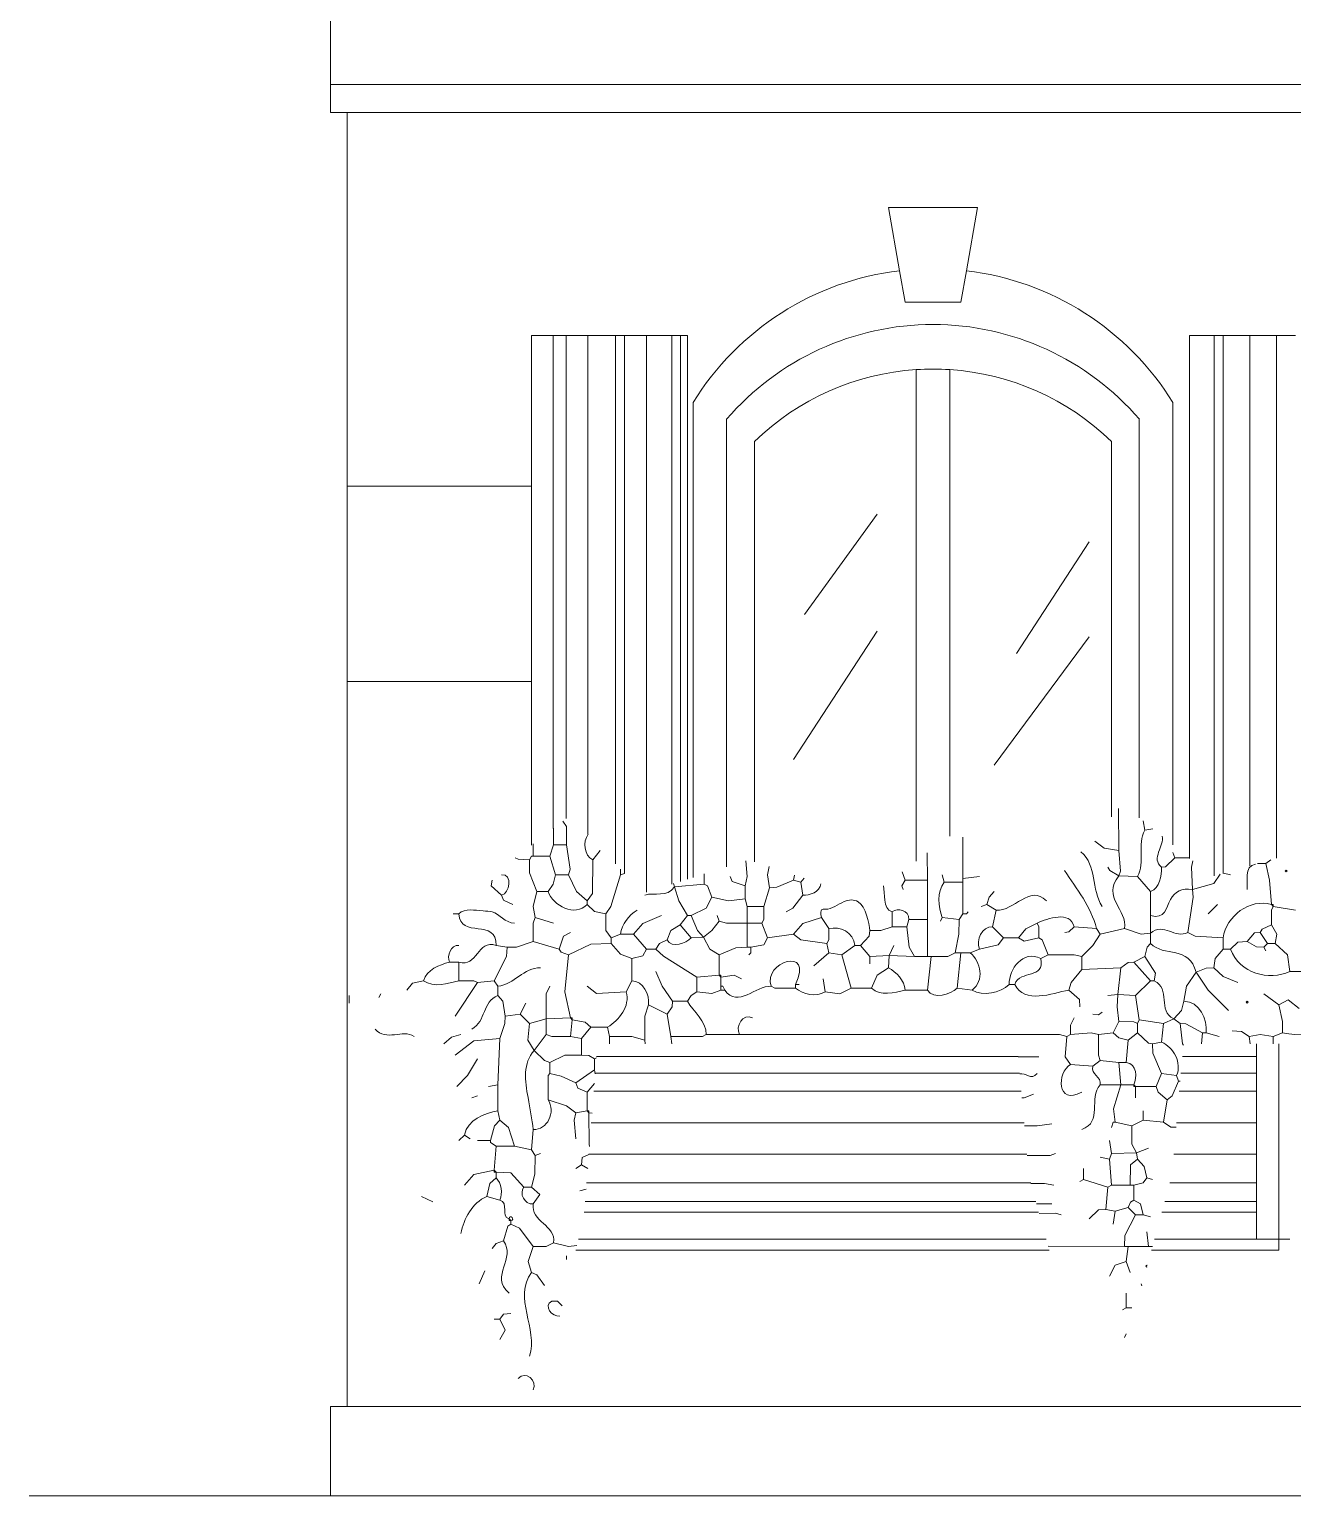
# Model space of a CAD drawing. Header units: millimetres. Extents: x 0 to 19989, y 0 to 8213.
# Drawn here: x 0 to 2562, y 0 to 2974 of the extents above; entities that cross this region are included whole.
import ezdxf

# ---------------------------------------------------------------- set-up
doc = ezdxf.new("R2010")
doc.units = ezdxf.units.MM
for name, color, linetype, lineweight in [('ARCH', 7, 'Continuous', 13), ('GLASS', 7, 'Continuous', 13), ('GROUND', 7, 'Continuous', 13), ('LOUVERS', 7, 'Continuous', 13), ('PLANTS', 94, 'Continuous', 13), ('WINDOWS', 7, 'Continuous', 13)]:
    doc.layers.add(name, color=color, linetype=linetype, lineweight=lineweight)

msp = doc.modelspace()

# ---------------------------------------------------------------- linework, layer by layer
at = {"layer": 'ARCH', "color": 7, "lineweight": 13}
for p, q in [((610.9, 2862), (610.9, 2997.7)), ((610.9, 2805.4), (610.9, 2862)), ((610.9, 2862), (2782.8, 2862)), ((644.8, 2805.4), (610.9, 2805.4)), ((644.8, 2805.4), (644.8, 2047.5)), ((2782.8, 2805.4), (644.8, 2805.4)), ((644.8, 2047.5), (644.8, 1651.6)), ((644.8, 2047.5), (1018.1, 2047.5)), ((644.8, 1651.6), (644.8, 1006.8)), ((644.8, 1651.6), (1018.1, 1651.6)), ((644.8, 1006.8), (644.8, 181)), ((2488.7, 916.3), (2488.7, 890.7)), ((2533.9, 916.3), (2533.9, 520.4)), ((1150.5, 890.7), (2005.4, 890.7)), ((2338.5, 890.7), (2488.7, 890.7)), ((2488.7, 890.7), (2488.7, 856.8)), ((1147.8, 856.8), (2008.4, 856.8)), ((2335.5, 856.8), (2488.7, 856.8)), ((2488.7, 856.8), (2488.7, 820.7)), ((1144.9, 820.7), (2011.7, 820.7)), ((2332.2, 820.7), (2488.7, 820.7)), ((2488.7, 820.7), (2488.7, 756.3)), ((1139.7, 756.3), (2017.4, 756.3)), ((2326.5, 756.3), (2488.7, 756.3)), ((2488.7, 756.3), (2488.7, 692.7)), ((1134.7, 692.7), (2023.1, 692.7)), ((2320.8, 692.7), (2488.7, 692.7)), ((2488.7, 692.7), (2488.7, 634.4)), ((1130, 634.4), (2030.8, 634.4)), ((2313.1, 634.4), (2488.7, 634.4)), ((2488.7, 634.4), (2488.7, 597)), ((1127, 597), (2041, 597)), ((2302.9, 597), (2488.7, 597)), ((2488.7, 597), (2488.7, 575.3)), ((1125.3, 575.3), (2046.9, 575.3)), ((2297, 575.3), (2488.7, 575.3)), ((2488.7, 575.3), (2488.7, 520.4)), ((1113.7, 520.4), (2062, 520.4)), ((2281.9, 520.4), (2488.7, 520.4)), ((2488.7, 520.4), (2533.9, 520.4)), ((2533.9, 520.4), (2533.9, 497.7)), ((2533.9, 520.4), (2556.6, 520.4)), ((2068.1, 497.7), (1108.2, 497.7)), ((2533.9, 497.7), (2275.7, 497.7)), ((610.9, 181), (644.8, 181)), ((610.9, 0), (610.9, 181)), ((644.8, 181), (892.2, 181)), ((1030.9, 181), (2782.8, 181))]:
    msp.add_line(p, q, dxfattribs=at)
at = {"layer": 'GLASS', "color": 7, "lineweight": 13}
for p, q in [((1572.4, 1787.3), (1719.5, 1991)), ((2002.3, 1708.1), (2149.3, 1934.4)), ((1549.8, 1493.2), (1719.5, 1753.4)), ((1957, 1481.9), (2149.3, 1742.1))]:
    msp.add_line(p, q, dxfattribs=at)
at = {"layer": 'GROUND', "color": 7, "lineweight": 13}
for p, q in [((0, 0), (610.9, 0)), ((610.9, 0), (2782.8, 0))]:
    msp.add_line(p, q, dxfattribs=at)
at = {"layer": 'LOUVERS', "color": 7, "lineweight": 13}
for p, q in [((1018.1, 2352.9), (1062.4, 2352.9)), ((1018.1, 2047.5), (1018.1, 2352.9)), ((1062.4, 2352.9), (1088.6, 2352.9)), ((1062.4, 2352.9), (1062.4, 1353.3)), ((1088.6, 2352.9), (1132.8, 2352.9)), ((1088.6, 2352.9), (1088.6, 1373.4)), ((1132.8, 2352.9), (1188.9, 2352.9)), ((1132.8, 2352.9), (1132.8, 1341.8)), ((1188.9, 2352.9), (1207.2, 2352.9)), ((1188.9, 2352.9), (1188.9, 1281.4)), ((1207.2, 2352.9), (1251.4, 2352.9)), ((1207.2, 2352.9), (1207.2, 1261.8)), ((1251.4, 2352.9), (1302.9, 2352.9)), ((1251.4, 2352.9), (1251.4, 1223.9)), ((1302.9, 2352.9), (1320.6, 2352.9)), ((1302.9, 2352.9), (1302.9, 1240.2)), ((1320.6, 2352.9), (1334.8, 2352.9)), ((1320.6, 2352.9), (1320.6, 1245.8)), ((1334.8, 2352.9), (1334.8, 1250.3)), ((2352.9, 2352.9), (2402.8, 2352.9)), ((2352.9, 1292.4), (2352.9, 2352.9)), ((2402.8, 2352.9), (2420.9, 2352.9)), ((2402.8, 2352.9), (2402.8, 1257)), ((2420.9, 2352.9), (2475, 2352.9)), ((2420.9, 2352.9), (2420.9, 1262.1)), ((2475, 2352.9), (2529, 2352.9)), ((2475, 2352.9), (2475, 1277.6)), ((2529, 2352.9), (2567.6, 2352.9)), ((2529, 2352.9), (2529, 1293)), ((1018.1, 1651.6), (1018.1, 2047.5)), ((1018.1, 1319.2), (1018.1, 1651.6))]:
    msp.add_line(p, q, dxfattribs=at)
at = {"layer": 'PLANTS', "color": 94, "lineweight": 13}
for points in [[(2209.7, 1308.4), (2209.1, 1393.5)], [(2262.4, 1349.9), (2258.6, 1369.1)], [(1063.3, 1354), (1063.3, 1319.8)], [(1081.7, 1368.1), (1089.6, 1357.5), (1089.7, 1319.8)], [(2278.8, 1352.7), (2262.4, 1349.9)], [(1021.9, 1322.1), (1021.9, 1312.2), (1021.9, 1297.1)], [(1063.3, 1319.8), (1055.8, 1297.1)], [(1089.7, 1319.8), (1063.3, 1319.8)], [(1089.7, 1319.8), (1097.1, 1270.7), (1093.5, 1259.4)], [(1892.9, 1335.8), (1892.9, 1251.9)], [(2160.6, 1327.3), (2179.5, 1313.4), (2209.7, 1308.4)], [(1014.3, 1289.6), (991.7, 1290.8), (985.1, 1293.8)], [(1014.3, 1289.6), (1018.1, 1297.1), (1021.9, 1297.1)], [(1014.3, 1289.6), (1014.5, 1263.2), (1029.4, 1225.5)], [(1021.9, 1297.1), (1055.8, 1297.1)], [(1067.1, 1259.4), (1055.8, 1297.1)], [(1142.5, 1289.6), (1142.4, 1221.7), (1131.2, 1206.6)], [(1157.6, 1308.4), (1142.5, 1289.6)], [(1453, 1287.6), (1455.5, 1255.7), (1451.7, 1236.8)], [(1821.3, 1248.1), (1821, 1303.6)], [(2209.7, 1257.5), (2213.1, 1266.9), (2209.7, 1308.4)], [(2296.4, 1274.5), (2303.9, 1275.7), (2322.8, 1293.4)], [(2322.8, 1293.4), (2319, 1304.7)], [(2351.8, 1293.4), (2322.8, 1293.4)], [(2359.3, 1287.3), (2356.7, 1274.5), (2358.6, 1229.3)], [(2490.6, 1282.1), (2507.5, 1282.1)], [(2507.5, 1282.1), (2518, 1289.9)], [(2507.5, 1282.1), (2514.9, 1248.1), (2518.9, 1199.1)], [(1052, 1225.5), (1062.1, 1240.6), (1067.1, 1259.4)], [(1093.5, 1259.4), (1067.1, 1259.4)], [(1093.5, 1259.4), (1109.7, 1225.5), (1131.2, 1206.6)], [(1199.1, 1259.4), (1179, 1195.3), (1168.9, 1180.2)], [(1199.1, 1259.4), (1199.1, 1270.4)], [(1199.1, 1259.4), (1207.2, 1261.7)], [(1368.8, 1240.6), (1368.8, 1261)], [(1421.6, 1255.7), (1425.5, 1245.5), (1451.7, 1236.8)], [(1500.2, 1276), (1497, 1259.4), (1500.8, 1233)], [(1551.9, 1258.7), (1549.8, 1248.1)], [(1571.3, 1252.3), (1564.9, 1244.3)], [(1776, 1248.1), (1770.3, 1265.5)], [(1851.4, 1259.4), (1855.2, 1244.3)], [(1926.8, 1255.7), (1892.9, 1251.9)], [(1892.9, 1244.3), (1892.9, 1251.9)], [(2209.7, 1257.5), (2191, 1268), (2187, 1274.5)], [(2209.7, 1257.5), (2247.4, 1255.7)], [(2247.4, 1255.7), (2273.8, 1225.5)], [(2358.6, 1229.3), (2402, 1241.8), (2415.1, 1260.5)], [(2435.9, 1259.4), (2421.5, 1262.3)], [(957.8, 1217.9), (936.5, 1236.8), (938.9, 1248.1)], [(1025.6, 1172.7), (1022, 1195.3), (1029.4, 1225.5)], [(1052, 1225.5), (1029.4, 1225.5)], [(1308.4, 1234.9), (1306.6, 1241.4)], [(1308.4, 1234.9), (1368.8, 1240.6)], [(1334.8, 1176.5), (1317, 1206.6), (1308.4, 1234.9)], [(1368.8, 1240.6), (1375.3, 1236.6), (1383.9, 1214.2)], [(1451.7, 1210.4), (1451.7, 1236.8)], [(1500.8, 1233), (1489.4, 1195.3)], [(1549.8, 1248.1), (1515.8, 1234.1), (1500.8, 1233)], [(1549.8, 1248.1), (1564.9, 1244.3)], [(1568.6, 1217.9), (1564.9, 1244.3)], [(1776, 1248.1), (1769.7, 1236.8), (1772.2, 1229.3)], [(1821.3, 1248.1), (1776, 1248.1)], [(1821.3, 1248.1), (1821.3, 1168.9)], [(1892.9, 1244.3), (1855.2, 1244.3)], [(1892.9, 1244.3), (1892.9, 1180.2)], [(1957, 1225.5), (1946.8, 1214.2), (1941.9, 1199.1)], [(2273.8, 1176.5), (2273.8, 1225.5)], [(2349.2, 1142.5), (2360.3, 1214.2), (2358.6, 1229.3)], [(957.8, 1217.9), (961.7, 1207.8), (980.4, 1199.1)], [(1131.2, 1199.1), (1131.2, 1206.6)], [(1168.9, 1180.2), (1146.3, 1185.2), (1131.2, 1199.1)], [(1383.9, 1214.2), (1372.5, 1191.7), (1342.4, 1176.5)], [(1451.7, 1210.4), (1417.8, 1206.8), (1383.9, 1214.2)], [(1451.7, 1210.4), (1455.5, 1195.3)], [(1455.5, 1195.3), (1489.4, 1195.3)], [(1455.5, 1161.4), (1455.5, 1195.3)], [(1485.7, 1161.4), (1489.3, 1168.9), (1489.4, 1195.3)], [(1568.6, 1217.9), (1548.7, 1191.7), (1534.7, 1184)], [(1941.9, 1199.1), (1930.6, 1195.3)], [(1960.8, 1187.8), (1941.9, 1199.1)], [(2409.5, 1199.1), (2390.6, 1180.2)], [(2522.6, 1195.3), (2522.6, 1199.1), (2518.9, 1199.1)], [(2522.6, 1195.3), (2518.9, 1199.1)], [(2522.6, 1195.3), (2519, 1187.8), (2518.9, 1157.6)], [(2522.6, 1195.3), (2567.9, 1187.8)], [(859.7, 1180.2), (871, 1180.2)], [(1025.6, 1172.7), (1022, 1161.4), (1021.9, 1123.7)], [(1025.6, 1172.7), (1063.3, 1161.4)], [(1168.9, 1180.2), (1169.1, 1146.3), (1180.2, 1131.2)], [(1282.1, 1176.5), (1244.3, 1160.2), (1225.5, 1138.8)], [(1334.8, 1176.5), (1319.8, 1157.6)], [(1334.8, 1176.5), (1342.4, 1176.5)], [(1366.9, 1133.1), (1354.8, 1146.3), (1342.4, 1176.5)], [(1398.9, 1165.2), (1383.9, 1146.3), (1366.9, 1133.1)], [(1398.9, 1165.2), (1395.2, 1176.5)], [(1398.9, 1165.2), (1414, 1161.5), (1455.5, 1161.4)], [(1485.7, 1161.4), (1455.5, 1161.4)], [(1455.5, 1161.4), (1455.5, 1112.4)], [(1497, 1131.2), (1485.7, 1161.4)], [(1549.8, 1138.8), (1568.6, 1160.3), (1606.3, 1172.7)], [(1621.4, 1150.1), (1606.3, 1172.7)], [(1749.6, 1153.8), (1749.6, 1184)], [(1783.6, 1168.9), (1779.8, 1153.8)], [(1783.6, 1168.9), (1821.3, 1168.9)], [(1821.3, 1093.5), (1821.3, 1157.6), (1821.3, 1168.9)], [(1847.7, 1165.2), (1851.4, 1172.7)], [(1885.4, 1168.9), (1851.4, 1172.7)], [(1877.8, 1101.1), (1885.2, 1138.8), (1885.4, 1168.9)], [(1892.9, 1180.2), (1885.4, 1168.9)], [(1892.9, 1180.2), (1900.5, 1180.2), (1904.2, 1184)], [(1960.8, 1187.8), (1953.2, 1153.8)], [(2006, 1131.2), (2021.1, 1149.9), (2043.7, 1161.4)], [(2047.5, 1131.2), (2047.4, 1153.8), (2043.7, 1161.4)], [(2273.8, 1140.6), (2273.8, 1176.5)], [(1097.3, 1142.5), (1083.4, 1135), (1074.7, 1108.6)], [(1199.1, 1138.8), (1180.2, 1131.2)], [(1180.2, 1119.9), (1180.2, 1131.2)], [(1199.1, 1138.8), (1225.5, 1138.8)], [(1251.9, 1108.6), (1225.5, 1138.8)], [(1293.4, 1127.5), (1301.1, 1146.3), (1319.8, 1157.6)], [(1342.4, 1131.2), (1319.8, 1157.6)], [(1342.4, 1131.2), (1366.9, 1133.1)], [(1398.9, 1097.3), (1380.2, 1108.6), (1366.9, 1133.1)], [(1497, 1131.2), (1489.4, 1117.3), (1463, 1112.4)], [(1549.8, 1138.8), (1497, 1131.2)], [(1549.8, 1138.8), (1564.9, 1127.6), (1617.6, 1119.9)], [(1617.6, 1119.9), (1621.3, 1127.5), (1621.4, 1150.1)], [(1704.4, 1146.3), (1703.2, 1135), (1685.5, 1116.1)], [(1749.6, 1153.8), (1727, 1146.5), (1704.4, 1146.3)], [(1779.8, 1153.8), (1749.6, 1153.8)], [(1779.8, 1153.8), (1784.6, 1112.4), (1794.9, 1093.5)], [(1926.8, 1108.6), (1964.6, 1117.3), (1975.9, 1131.2)], [(1975.9, 1131.2), (1953.2, 1153.8)], [(2006, 1131.2), (1975.9, 1131.2)], [(2047.5, 1131.2), (2017.3, 1124.9), (2006, 1131.2)], [(2066.4, 1097.3), (2054, 1127.3), (2047.5, 1131.2)], [(2119.2, 1153.8), (2107.8, 1143.7), (2100.3, 1142.5)], [(2119.2, 1153.8), (2164.4, 1150.1)], [(2171.9, 1138.8), (2156.7, 1116.1), (2134.2, 1093.5)], [(2164.4, 1150.1), (2171.9, 1138.8)], [(2221, 1150.1), (2171.9, 1138.8)], [(2221, 1150.1), (2254.9, 1138.9), (2273.8, 1140.6)], [(2273.8, 1140.6), (2273.8, 1119.9)], [(2349.2, 1142.5), (2364.3, 1135.1), (2420.8, 1131.2)], [(2420.8, 1108.6), (2420.8, 1131.2)], [(2469.8, 1123.7), (2484.9, 1141.3), (2496.2, 1142.5)], [(2496.2, 1142.5), (2500.2, 1149), (2518.9, 1157.6)], [(2511.3, 1119.9), (2496.2, 1142.5)], [(2526.4, 1119.9), (2530, 1138.8), (2518.9, 1157.6)], [(942.7, 1044.5), (968, 1093.5), (969.1, 1112.4)], [(969.1, 1112.4), (946.5, 1116.1)], [(969.1, 1112.4), (987.9, 1112.5), (1021.9, 1123.7)], [(1074.7, 1108.6), (1021.9, 1123.7)], [(1074.7, 1108.6), (1078.6, 1102.2), (1093.5, 1097.3)], [(1180.2, 1119.9), (1138.8, 1118.9), (1093.5, 1097.3)], [(1180.2, 1119.9), (1199.1, 1098.3), (1221.7, 1089.7)], [(1251.9, 1108.6), (1244.2, 1094.7), (1221.7, 1089.7)], [(1251.9, 1108.6), (1270.7, 1108.6)], [(1270.7, 1108.6), (1278.3, 1119.8), (1293.4, 1127.5)], [(1353.7, 1052), (1285.8, 1094.6), (1270.7, 1108.6)], [(1398.9, 1097.3), (1432.9, 1111.3), (1455.5, 1112.4)], [(1463, 1112.4), (1455.5, 1112.4)], [(1463, 1112.4), (1463, 1101.1), (1459.3, 1097.3)], [(1621.4, 1101.1), (1591.3, 1074.7)], [(1621.4, 1101.1), (1617.6, 1119.9)], [(1621.4, 1101.1), (1647.8, 1097.3)], [(1674.2, 1116.1), (1647.8, 1097.3)], [(1674.2, 1116.1), (1685.5, 1116.1)], [(1704.4, 1093.5), (1685.5, 1116.1)], [(1744, 1095.4), (1753.4, 1116.1)], [(1877.8, 1101.1), (1862.7, 1093.7), (1828.8, 1093.5)], [(1889.1, 1101.1), (1877.8, 1101.1)], [(1889.1, 1101.1), (1881.6, 1029.4)], [(1889.1, 1101.1), (1908, 1101.1)], [(1908, 1101.1), (1926.8, 1108.6)], [(2273.8, 1119.9), (2267.3, 1112.4), (2262.4, 1093.5)], [(2402, 1070.9), (2404.8, 1089.7), (2420.8, 1108.6)], [(2420.8, 1108.6), (2435.9, 1108.6)], [(2469.8, 1123.7), (2451, 1122.5), (2435.9, 1108.6)], [(2469.8, 1123.7), (2488.7, 1113.4), (2503.8, 1112.4)], [(2511.3, 1119.9), (2503.8, 1112.4)], [(2507.5, 1104.8), (2503.8, 1112.4)], [(2511.3, 1119.9), (2526.4, 1119.9)], [(2526.4, 1119.9), (2551.6, 1097.3), (2556.6, 1063.3)], [(852.2, 1082.2), (871, 1082.2)], [(871, 1044.5), (871, 1082.2)], [(1093.5, 1097.3), (1086, 1021.9), (1097.3, 969.1)], [(1221.7, 1044.5), (1221.7, 1089.7)], [(1398.9, 1097.3), (1398.9, 1055.8)], [(1666.7, 1029.4), (1647.8, 1097.3)], [(1744, 1095.4), (1704.4, 1093.5)], [(1704.4, 1093.5), (1704.4, 1078.4)], [(1742.1, 1070.9), (1719.6, 1055.7), (1708.1, 1029.4)], [(1744, 1095.4), (1742.1, 1070.9)], [(1744, 1095.4), (1794.9, 1093.5)], [(1821.3, 1093.5), (1794.9, 1093.5)], [(1821.3, 1093.5), (1828.8, 1093.5)], [(1828.8, 1093.5), (1821.3, 1025.6)], [(2066.4, 1097.3), (2051.3, 1089.7)], [(2066.4, 1097.3), (2119.2, 1097.1), (2134.2, 1093.5)], [(2134.2, 1093.5), (2134.2, 1067.1)], [(2134.2, 1067.1), (2213.4, 1070.9)], [(2207.8, 1016.2), (2213.4, 1070.9)], [(2213.4, 1070.9), (2228.5, 1081.1), (2239.8, 1082.2)], [(2239.8, 1082.2), (2262.4, 1093.5)], [(2273.8, 1044.5), (2239.8, 1082.2)], [(2281.3, 1044.5), (2284, 1059.6), (2262.4, 1093.5)], [(2402, 1070.9), (2386.9, 1069.8), (2366.1, 1061.5)], [(2402, 1070.9), (2420.8, 1053.1), (2451, 1040.7)], [(799.4, 1044.5), (776.8, 1039.7), (765.5, 1025.6)], [(871, 1044.5), (901.2, 1044.3), (908.7, 1040.7)], [(942.7, 1044.5), (908.7, 1040.7)], [(942.7, 1044.5), (950.2, 1033.2)], [(1221.7, 1044.5), (1210.4, 1021.9)], [(1304.7, 1003), (1283.2, 1033.2), (1270.7, 1063.3)], [(1353.7, 1052), (1398.9, 1055.8)], [(1353.7, 1052), (1353.7, 1021.9)], [(1402.7, 1052), (1402.7, 1055.8), (1398.9, 1055.8)], [(1402.7, 1052), (1398.9, 1055.8)], [(1444.2, 1048.3), (1429.1, 1055.7), (1402.7, 1052)], [(1402.7, 1052), (1402.7, 1033.2)], [(1613.9, 1021.9), (1610.1, 1048.3)], [(2107.8, 1025.6), (2112.8, 1040.7), (2134.2, 1067.1)], [(2273.8, 1044.5), (2243.6, 1014.3)], [(2281.3, 1044.5), (2273.8, 1044.5)], [(2341.6, 1003), (2346.5, 1033.2), (2366.1, 1061.5)], [(2366.1, 1061.5), (2390.8, 1025.6), (2432.1, 984.2)], [(2556.6, 1063.3), (2601.8, 1063.5), (2613.1, 1067.1)], [(648.6, 1014.3), (648.6, 999.2)], [(712.7, 1018.1), (708.9, 1010.6)], [(863.5, 972.9), (908.7, 1040.7)], [(950.2, 1033.2), (950.2, 1014.3)], [(965.3, 972.9), (960.3, 1003), (950.2, 1014.3)], [(1048.3, 967.2), (1048.4, 1018.1), (1055.8, 1033.2)], [(1131.2, 1033.2), (1150.1, 1018.3), (1210.4, 1021.9)], [(1353.7, 1021.9), (1342.4, 1014.3), (1334.8, 1003)], [(1353.7, 1021.9), (1383.9, 1018.3), (1402.7, 1025.6)], [(1402.7, 1033.2), (1406.5, 1033.2), (1410.3, 1025.6)], [(1402.7, 1025.6), (1402.7, 1033.2)], [(1402.7, 1025.6), (1410.3, 1025.6)], [(1553.5, 1029.4), (1512.1, 1029.6), (1504.5, 1033.2)], [(1561.1, 1037), (1553.5, 1037)], [(1553.5, 1029.4), (1553.5, 1037)], [(1613.9, 1021.9), (1644, 1018.2), (1666.7, 1029.4)], [(1708.1, 1029.4), (1666.7, 1029.4)], [(1821.3, 1025.6), (1776, 1025.6)], [(1911.8, 1025.6), (1881.6, 1029.4)], [(1998.5, 1037), (1987.2, 1037)], [(2107.8, 1025.6), (2130.1, 1006.6), (2130.5, 991.7)], [(2187, 1014.3), (2207.8, 1016.2)], [(2207.8, 1016.2), (2205.9, 991.7), (2209.7, 961.5)], [(2207.8, 1016.2), (2243.6, 1014.3)], [(2251.1, 965.3), (2243.6, 1014.3)], [(2533.9, 995.5), (2503.8, 1018.1)], [(995.5, 976.6), (1006.8, 999.2)], [(1248.1, 923.8), (1248.3, 972.9), (1255.7, 995.5)], [(1293.4, 976.6), (1255.7, 995.5)], [(1304.7, 1003), (1303.5, 991.7), (1293.4, 976.6)], [(1334.8, 1003), (1304.7, 1003)], [(2320.9, 967.2), (2336.7, 984.2), (2341.6, 1003)], [(2533.9, 995.5), (2552.8, 1005.4), (2575.4, 987.9)], [(2533.9, 995.5), (2541.3, 961.5), (2541.5, 938.9)], [(965.3, 972.9), (964.3, 957.8), (954, 927.6)], [(965.3, 972.9), (995.5, 976.6)], [(995.5, 976.6), (1014.3, 957.8)], [(1023.8, 903.1), (1010.7, 923.8), (1014.3, 957.8)], [(1048.3, 967.2), (1014.3, 957.8)], [(1048.3, 967.2), (1097.3, 969.1)], [(1048.3, 967.2), (1048.3, 935.1)], [(1101.1, 965.3), (1101.1, 969.1), (1097.3, 969.1)], [(1097.3, 969.1), (1101.1, 965.3)], [(1097.3, 931.4), (1101.1, 965.3)], [(1101.1, 965.3), (1127.5, 960.3), (1138.8, 950.2)], [(1300.9, 931.4), (1293.4, 976.6)], [(2119.2, 969.1), (2111.8, 954), (2111.6, 935.1)], [(2156.9, 976.6), (2168.2, 975.1), (2175.7, 980.4)], [(2198.3, 938.9), (2209.7, 961.5)], [(2209.7, 961.5), (2239.8, 961.4), (2247.4, 957.8)], [(2251.1, 965.3), (2247.4, 957.8)], [(2247.4, 938.9), (2247.4, 957.8)], [(2300.2, 957.8), (2251.1, 965.3)], [(2300.2, 957.8), (2296.4, 920.1)], [(2320.9, 967.2), (2300.2, 957.8)], [(2320.9, 967.2), (2334.1, 957.8)], [(2379.3, 938.9), (2345.4, 956.7), (2334.1, 957.8)], [(2340.5, 913.6), (2338.9, 916.3), (2334.1, 957.8)], [(840.9, 916.3), (856, 930.2), (874.8, 935.1)], [(863.5, 893.7), (901.2, 922.6), (954, 927.6)], [(950.2, 833.3), (954, 927.6)], [(1048.3, 935.1), (1023.8, 903.1)], [(1048.3, 935.1), (1059.6, 931.5), (1097.3, 931.4)], [(1097.3, 931.4), (1119.9, 927.6)], [(1119.9, 927.6), (1138.8, 950.2)], [(1119.9, 893.7), (1119.9, 927.6)], [(1172.7, 950.2), (1138.8, 950.2)], [(1172.7, 950.2), (1176.5, 931.4)], [(1248.1, 923.8), (1221.7, 931.2), (1176.5, 931.4)], [(1176.5, 916.3), (1176.5, 931.4)], [(1248.1, 923.8), (1248.8, 916.3)], [(1372.5, 935.1), (1365, 931.5), (1300.9, 931.4)], [(1300.9, 931.4), (1303.2, 916.3)], [(1372.5, 935.1), (1440.4, 935.1)], [(2104.1, 931.4), (2089, 935.1), (1440.4, 935.1)], [(2104.1, 931.4), (2100.5, 889.9), (2111.6, 874.8)], [(2104.1, 931.4), (2111.6, 935.1)], [(2168.2, 935.1), (2153.1, 938.9), (2111.6, 935.1)], [(2198.3, 938.9), (2168.2, 935.1)], [(2168.2, 935.1), (2168.3, 893.7), (2171.9, 882.4)], [(2228.5, 923.8), (2209.7, 928.8), (2198.3, 938.9)], [(2228.5, 923.8), (2224.7, 878.6)], [(2228.5, 923.8), (2247.4, 938.9)], [(2247.4, 938.9), (2270, 917.5), (2277.5, 916.3)], [(2379.3, 938.9), (2377.1, 916.3)], [(2379.3, 938.9), (2386.9, 938.9)], [(2413.3, 931.4), (2386.9, 938.9)], [(2473.6, 931.4), (2458.5, 941.6), (2439.7, 942.7)], [(2473.6, 931.4), (2496.2, 935.1), (2522.6, 931.4)], [(2473.6, 931.4), (2475.9, 916.3)], [(2522.6, 931.4), (2541.5, 938.9)], [(2522.6, 916.3), (2522.6, 931.4)], [(1023.8, 903.1), (1044.5, 882.5), (1055.8, 878.6)], [(1119.9, 893.7), (1086, 893.5), (1055.8, 878.6)], [(1119.9, 893.7), (1135, 892.5), (1146.3, 886.1)], [(2277.5, 916.3), (2296.4, 920.1)], [(2277.5, 916.3), (2278.6, 897.4), (2296.4, 856)], [(908.7, 886.1), (888.8, 852.2), (867.3, 829.6)], [(1055.8, 856), (1055.8, 878.6)], [(1146.3, 863.5), (1108.6, 837.1)], [(1150.3, 888.1), (1146.3, 886.1)], [(1146.3, 863.5), (1146.3, 886.1)], [(1146.3, 863.5), (1147.7, 855.4)], [(2005.5, 889.9), (2028.7, 889.9), (2047.5, 889.9)], [(2111.6, 874.8), (2156.9, 871)], [(2156.9, 871), (2171.9, 882.4)], [(2209.7, 878.6), (2171.9, 882.4)], [(2224.7, 878.6), (2209.7, 878.6)], [(2209.7, 878.6), (2213.4, 833.3)], [(950.2, 833.3), (931.4, 829.6)], [(950.2, 833.3), (950.2, 780.5)], [(1052, 803.2), (1052.2, 852), (1055.8, 856)], [(1108.6, 837.1), (1078.4, 851.1), (1055.8, 856)], [(1131.2, 818.2), (1112.5, 826.8), (1108.6, 837.1)], [(1146.1, 836.1), (1131.2, 818.2)], [(2171.9, 833.3), (2213.4, 833.3)], [(2202.1, 757.9), (2198.5, 784.3), (2213.4, 833.3)], [(2239.8, 833.3), (2213.4, 833.3)], [(2243.6, 829.6), (2239.8, 833.3)], [(2243.6, 829.6), (2239.8, 829.6), (2239.8, 833.3)], [(2285.1, 829.6), (2296.4, 856)], [(2296.4, 856), (2326.5, 852.2)], [(2330.3, 840.9), (2317.9, 810.7), (2307.7, 803.2)], [(2330.3, 840.9), (2326.5, 852.2)], [(2330.3, 840.9), (2334, 840.9)], [(897.4, 806.9), (908.7, 810.7)], [(1108.6, 776.8), (1089.7, 790.7), (1052, 803.2)], [(1131.2, 780.5), (1131.2, 818.2)], [(2036.2, 814.5), (2017.3, 806.9), (2012.9, 806.9)], [(2285.1, 829.6), (2243.6, 829.6)], [(2243.6, 806.9), (2243.6, 829.6)], [(2285.1, 829.6), (2289, 818.2), (2307.7, 803.2)], [(2300.2, 757.9), (2307.7, 803.2)], [(954, 761.7), (950.2, 780.5)], [(1108.6, 776.8), (1104.8, 761.7), (1108.6, 724)], [(1131.2, 780.5), (1108.6, 776.8)], [(1135, 776.8), (1135, 780.5), (1131.2, 780.5)], [(1135, 776.8), (1131.2, 780.5)], [(1141.3, 776), (1135, 776.8)], [(1135, 776.8), (1135.1, 712.7), (1135.9, 708.5)], [(2258.7, 780.5), (2258.7, 761.7)], [(954, 761.7), (943.7, 750.4), (935.1, 720.2)], [(954, 761.7), (971.8, 746.6), (984.2, 708.9)], [(2073.9, 754.1), (2043.7, 750.4), (2017.9, 750.4)], [(2202.1, 757.9), (2198.3, 757.9), (2194.6, 746.6)], [(2236, 750.4), (2202.1, 757.9)], [(2236, 750.4), (2258.7, 761.7)], [(2245.5, 695.7), (2236.2, 712.7), (2236, 750.4)], [(2258.7, 761.7), (2300.2, 757.9)], [(2300.2, 757.9), (2315.2, 747.7), (2325.7, 747.2)], [(882.4, 731.5), (871, 720.2)], [(882.4, 731.5), (893.7, 724)], [(935.1, 720.2), (908.7, 720.2)], [(935.1, 720.2), (935.1, 716.4), (946.5, 708.9)], [(1018.1, 701.4), (1021.9, 742.8)], [(2190.8, 720.2), (2194.6, 693.8)], [(942.7, 659.9), (946.5, 708.9)], [(984.2, 708.9), (946.5, 708.9)], [(1018.1, 701.4), (984.2, 708.9)], [(1025.6, 690), (1018.1, 701.4)], [(1025.6, 690), (1025.5, 652.3), (1018.1, 625.9)], [(1025.6, 690), (1037, 693.8)], [(1119.9, 671.2), (1121.1, 686.1), (1134.6, 692)], [(2081.4, 693.8), (2070.1, 690.1), (2023.4, 690.1)], [(2190.8, 682.5), (2171.9, 686.3)], [(2190.8, 682.5), (2194.6, 693.8)], [(2245.5, 695.7), (2194.6, 693.8)], [(2245.5, 695.7), (2270, 705.1)], [(2245.5, 695.7), (2247.4, 682.5)], [(882.4, 629.7), (901.2, 651.1), (942.7, 659.9)], [(946.5, 656.1), (942.7, 659.9)], [(946.5, 656.1), (942.7, 656.1), (942.7, 659.9)], [(946.5, 656.1), (976.6, 654.9), (1003, 625.9)], [(946.5, 656.1), (946.5, 644.8)], [(1108.6, 663.7), (1119.9, 671.2)], [(1119.9, 671.2), (1132.4, 663.7)], [(2138, 663.7), (2138, 641)], [(2190.8, 682.5), (2194.6, 629.7)], [(2232.3, 629.7), (2233.5, 671.2), (2247.4, 682.5)], [(2266.2, 644.8), (2261.2, 667.4), (2247.4, 682.5)], [(927.6, 607.1), (934.2, 633.5), (946.5, 644.8)], [(1003, 625.9), (1018.1, 625.9)], [(1021.9, 592), (1035.5, 610.9), (1018.1, 625.9)], [(2077.7, 629.7), (2058.8, 633.5), (2031.1, 633.3)], [(2138, 641), (2130.5, 637.3)], [(2138, 641), (2187, 625.9)], [(2183.3, 580.7), (2187, 625.9)], [(2194.6, 629.7), (2187, 625.9)], [(2232.3, 629.7), (2194.6, 629.7)], [(2232.3, 629.7), (2239.8, 629.7)], [(2266.2, 644.8), (2258.7, 634.7), (2239.8, 629.7)], [(2239.8, 599.5), (2239.8, 629.7)], [(2277.5, 641), (2266.2, 644.8)], [(818.3, 595.8), (795.6, 607.1), (795.2, 607.1)], [(927.6, 607.1), (954, 599.5)], [(1116.1, 618.4), (1129, 621.6)], [(2239.8, 599.5), (2233.3, 595.6), (2228.5, 584.5)], [(2239.8, 599.5), (2253.7, 591.9), (2258.7, 569.4)], [(2073.9, 592), (2042.4, 592)], [(2047.7, 572.4), (2081.4, 573.1), (2092.8, 569.4)], [(2183.3, 580.7), (2168.2, 579.5), (2149.3, 561.8)], [(2183.3, 580.7), (2202.1, 576.9)], [(2198.3, 550.5), (2202.1, 576.9)], [(2228.5, 584.5), (2202.1, 576.9)], [(2243.6, 569.4), (2222, 527.9), (2221, 505.3)], [(2228.5, 584.5), (2243.6, 569.4)], [(2258.7, 569.4), (2243.6, 569.4)], [(2258.7, 569.4), (2273.8, 565.6)], [(961.5, 516.6), (970.3, 546.6), (976.6, 550.5)], [(972.9, 561.8), (976.6, 558.1)], [(972.9, 561.8), (972.9, 558.1), (976.6, 558.1)], [(976.6, 550.5), (976.6, 558.1)], [(976.6, 550.5), (994.4, 542.8), (1021.9, 505.3)], [(2270, 505.3), (2266.2, 535.4)], [(938.9, 501.5), (946.5, 511.6), (961.5, 516.6)], [(1021.9, 505.3), (1048.3, 505.4), (1063.3, 512.8)], [(1110.5, 507.5), (1093.5, 505.4), (1063.3, 512.8)], [(2065.9, 505.9), (2221, 505.3)], [(1018.1, 452.5), (1011.8, 475.1), (1021.9, 505.3)], [(1089.7, 478.9), (1089.7, 486.4)], [(2228.5, 505.3), (2221, 505.3)], [(2224.7, 475.1), (2228.5, 505.3)], [(2270, 505.3), (2228.5, 505.3)], [(2270, 505.3), (2277.8, 505.3)], [(923.8, 456.3), (912.5, 429.9)], [(1044.5, 426.1), (1029.3, 447.7), (1018.1, 452.5)], [(2224.7, 475.1), (2202.3, 467.4), (2190.8, 444.9)], [(2224.7, 475.1), (2232.3, 452.5)], [(2264.3, 465.7), (2266.2, 467.6), (2267.2, 466.6)], [(2266.6, 464.1), (2266.2, 463.8), (2264.3, 465.7)], [(2254.9, 429.9), (2256, 425.5)], [(1059.6, 394.7), (1070.9, 394.7), (1080.6, 385)], [(2224.7, 380.8), (2224.7, 411)], [(954, 358.2), (942.7, 358.2)], [(954, 358.2), (961.7, 368.3), (976.6, 369.5)], [(954, 316.7), (965.2, 335.6), (954, 358.2)], [(2224.7, 380.8), (2217.2, 377.1)], [(2224.7, 380.8), (2236, 380.8)], [(2224.7, 328.1), (2221, 320.5)], [(1030.9, 181), (892.2, 181)]]:
    msp.add_lwpolyline(points, dxfattribs=at)
for points in [[(2547.1, 1267), (2549, 1268.9), (2550.9, 1267), (2549, 1265.1)], [(2467.9, 1001.1), (2469.8, 1003), (2471.7, 1001.1), (2469.8, 999.2)]]:
    msp.add_lwpolyline(points, close=True, dxfattribs=at)
for points in [[(1133.2, 1341.4), (1122, 1326.2), (1125.3, 1298.8), (1142.5, 1289.6)], [(2247.4, 1255.7), (2263.6, 1285.7), (2245.9, 1320.1), (2262.4, 1349.9)], [(2296.4, 1274.5), (2273.4, 1292.7), (2302.8, 1318), (2297.3, 1337.6)], [(2132.7, 1306.1), (2165.9, 1278.2), (2152.9, 1229.4), (2175.7, 1195.3)], [(2469.8, 1229.3), (2471.9, 1242.8), (2462.4, 1277.6), (2486.7, 1280.9)], [(957.8, 1217.9), (974.1, 1220.7), (981, 1261.6), (957.8, 1259.4)], [(2164.4, 1150.1), (2153.1, 1194.2), (2124.4, 1231.1), (2099.2, 1267.9)], [(2209.7, 1257.5), (2173.9, 1212.9), (2227.9, 1188.7), (2221, 1150.1)], [(2296.4, 1274.5), (2296.2, 1257.8), (2293.1, 1232.2), (2273.8, 1225.5)], [(1052, 1225.5), (1061.6, 1196.8), (1107, 1173), (1131.2, 1199.1)], [(1248.1, 1217.9), (1267, 1225), (1294.7, 1211.8), (1308.4, 1234.9)], [(1568.6, 1217.9), (1582.2, 1217), (1603.6, 1224.6), (1604.9, 1241.1)], [(1732.1, 1236.8), (1736.3, 1222.3), (1729.8, 1191.1), (1749.6, 1184)], [(1855.2, 1244.3), (1840.8, 1223.8), (1842.8, 1195.4), (1851.4, 1172.7)], [(1960.8, 1187.8), (1997.1, 1184.4), (2028.8, 1241), (2062.6, 1206.6)], [(1783.6, 1168.9), (1783.7, 1188), (1761.4, 1193.1), (1749.6, 1184)], [(2420.8, 1131.2), (2428, 1175.7), (2474.4, 1211.8), (2518.9, 1199.1)], [(946.5, 1116.1), (948.4, 1172.1), (873, 1128.7), (871, 1180.2)], [(1199.1, 1138.8), (1200.6, 1159.2), (1216.3, 1177), (1233, 1187.8)], [(2119.2, 1153.8), (2109.9, 1187.2), (2065.8, 1170.6), (2043.7, 1161.4)], [(2349.2, 1142.5), (2324.3, 1128.1), (2300, 1164), (2273.8, 1140.6)], [(1342.4, 1131.2), (1331.7, 1120.4), (1303.4, 1109.4), (1293.4, 1127.5)], [(1674.2, 1116.1), (1671.3, 1142.9), (1644.2, 1155.9), (1621.4, 1150.1)], [(1926.8, 1108.6), (1919.8, 1127.4), (1931.6, 1154.3), (1953.2, 1153.8)], [(852.2, 1082.2), (845.7, 1094.9), (855.2, 1117.6), (871, 1116.1)], [(871, 1082.2), (909.3, 1070), (907.9, 1129.2), (946.5, 1116.1)], [(1504.5, 1033.2), (1486.3, 1082.3), (1592.4, 1116.5), (1553.5, 1037)], [(1908, 1101.1), (1929.9, 1082.9), (1937.8, 1044.4), (1911.8, 1025.6)], [(1987.2, 1037), (1986.8, 1068.1), (2014.5, 1107.7), (2051.3, 1089.7)], [(2366.1, 1061.5), (2352.5, 1116.6), (2300.9, 1091.9), (2273.8, 1119.9)], [(2435.9, 1108.6), (2454.3, 1059.2), (2513.7, 1043.5), (2556.6, 1063.3)], [(852.2, 1082.2), (831.5, 1076.3), (806.2, 1067.2), (799.4, 1044.5)], [(1037, 1070.9), (1002.3, 1071), (983.8, 1036.9), (950.2, 1033.2)], [(1742.1, 1070.9), (1758.4, 1061.6), (1774.9, 1045.2), (1776, 1025.6)], [(1998.5, 1037), (2009.3, 1067.5), (2060.1, 1046.5), (2051.3, 1089.7)], [(871, 1044.5), (848.8, 1038.6), (820.9, 1029.6), (799.4, 1044.5)], [(1221.7, 1044.5), (1244.9, 1043.3), (1258.4, 1016.4), (1255.7, 995.5)], [(2320.9, 967.2), (2287.2, 982.9), (2315.7, 1028.1), (2281.3, 1044.5)], [(897.4, 946.5), (926.1, 961.8), (918.8, 1002.7), (950.2, 1014.3)], [(1172.7, 950.2), (1195.6, 964.7), (1219.1, 992.3), (1210.4, 1021.9)], [(1504.5, 1033.2), (1472.7, 1035.2), (1437.5, 987.8), (1410.3, 1025.6)], [(1553.5, 1029.4), (1569.5, 1017.2), (1595.6, 1010.3), (1613.9, 1021.9)], [(1708.1, 1029.4), (1726, 1012), (1754.4, 1020.4), (1776, 1025.6)], [(1881.6, 1029.4), (1867.4, 1016.4), (1834.2, 1005.5), (1821.3, 1025.6)], [(1911.8, 1025.6), (1934.9, 1011.9), (1968.1, 1019.6), (1987.2, 1037)], [(2107.8, 1025.6), (2074, 1018), (2018.1, 997.3), (1998.5, 1037)], [(1372.5, 935.1), (1374, 962.4), (1346, 982.1), (1334.8, 1003)], [(2341.6, 1003), (2373, 1002.4), (2389.2, 966.3), (2386.9, 938.9)], [(1440.4, 935.1), (1430.9, 952.1), (1447.2, 979), (1466.8, 969.1)], [(780.5, 931.4), (757, 947.2), (723.9, 920.3), (701.4, 946.5)], [(2326.5, 852.2), (2338.2, 877.4), (2320.3, 909.3), (2296.4, 920.1)], [(2134.2, 818.2), (2083.4, 791.2), (2083.7, 857.8), (2111.6, 874.8)], [(2171.9, 833.3), (2174.6, 849.9), (2152.3, 854.6), (2156.9, 871)], [(2224.7, 878.6), (2246.7, 876.2), (2246.5, 848.3), (2239.8, 833.3)], [(2043.7, 856), (2032.1, 841.4), (2020.1, 859.5), (2008.6, 855.3)], [(2171.9, 833.3), (2147.4, 805.9), (2177.9, 758.2), (2134.2, 742.8)], [(1021.9, 742.8), (1050.5, 740.8), (1068.3, 778.6), (1052, 803.2)], [(882.4, 731.5), (888.6, 762.7), (923.3, 775.7), (950.2, 780.5)], [(954, 599.5), (960.8, 614), (957.4, 633.2), (946.5, 644.8)], [(1021.9, 592), (1003.9, 589.6), (992.9, 613.4), (1003, 625.9)], [(927.6, 607.1), (897.9, 593.3), (881.5, 562.1), (874.8, 531.7)], [(954, 599.5), (973.8, 593.6), (954.8, 566), (972.9, 561.8)], [(972.9, 561.8), (974.1, 571.9), (986.7, 559.3), (976.6, 558.1)], [(1021.9, 592), (1016.2, 555.4), (1068.8, 549.3), (1063.3, 512.8)], [(972.9, 411), (932.6, 445.3), (988.1, 482.4), (961.5, 516.6)], [(1014.3, 282.8), (1032.3, 338.7), (980.7, 402.6), (1018.1, 452.5)], [(1075.6, 364.4), (1060.6, 362), (1041.4, 385.1), (1059.6, 394.7)], [(991.7, 237.6), (1004.7, 254.9), (1032, 232.8), (1021.9, 214.9)]]:
    msp.add_open_spline(points, degree=3, dxfattribs=at)
for points, knots in [([(2273.8, 1176.5), (2303.9, 1168.8), (2306, 1212.7), (2337.2, 1234), (2358.6, 1229.3)], [0, 0, 0, 0, 0.533422, 1, 1, 1, 1]), ([(984.2, 1161.4), (964.7, 1161.3), (950.2, 1186.5), (910, 1185.1), (883.8, 1192.5), (871, 1180.2)], [0, 0, 0, 0, 0.427908, 0.58237, 1, 1, 1, 1]), ([(1704.4, 1146.3), (1703.6, 1161.1), (1692.4, 1211.9), (1649.3, 1207.5), (1621.6, 1184.9), (1602.3, 1191.4), (1606.3, 1172.7)], [0, 0, 0, 0, 0.4023, 0.609205, 0.875859, 1, 1, 1, 1]), ([(2541.5, 938.9), (2574.8, 933.1), (2646.9, 933.2), (2718.8, 932.8), (2756.4, 935.1)], [0, 0, 0, 0, 0.473751, 1, 1, 1, 1]), ([(1023.8, 903.1), (1000.3, 877.3), (1008.8, 817.4), (1019.7, 763.7), (1021.9, 742.8)], [0, 0, 0, 0, 0.602942, 1, 1, 1, 1])]:
    msp.add_open_spline(points, degree=3, knots=knots, dxfattribs=at)
at = {"layer": 'WINDOWS', "color": 7, "lineweight": 13}
for p, q in [((1742.1, 2613.1), (1923.1, 2613.1)), ((1764.8, 2484.6), (1742.1, 2613.1)), ((1923.1, 2613.1), (1900.4, 2484.6)), ((1776, 2420.8), (1764.8, 2484.6)), ((1900.4, 2484.6), (1889.1, 2420.8)), ((1889.1, 2420.8), (1776, 2420.8)), ((1798.6, 2284), (1798.6, 1286.8)), ((1866.5, 2284), (1866.5, 1337.7)), ((1346.2, 2217.2), (1346.2, 1253.9)), ((2319, 2217.2), (2319, 1320)), ((1414, 2183.3), (1414, 1275.3)), ((2251.1, 2183.3), (2251.1, 1375.1)), ((1470.6, 2138), (1470.6, 1285.8)), ((2194.6, 2138), (2194.6, 1376.9))]:
    msp.add_line(p, q, dxfattribs=at)
for centre, radius, start, end in [((1832.6, 1917.2), 571.5, 96.8159, 148.3352), ((1832.6, 1917.2), 571.5, 31.6648, 83.1841), ((1832.6, 1823.9), 551.6, 40.6463, 139.3537), ((1832.6, 1766), 519.1, 93.7488, 134.2189), ((1832.6, 1766), 519.1, 86.2512, 93.7488), ((1832.6, 1766), 519.1, 45.7811, 86.2512)]:
    msp.add_arc(centre, radius, start, end, dxfattribs=at)

doc.saveas('drawing.dxf')
